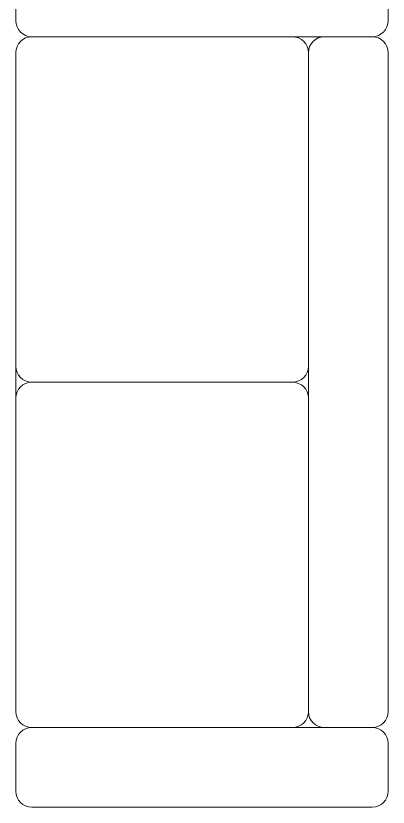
# Model space of a CAD drawing. Header units: inches. Extents: x -19 to 5698, y -728 to 92.
# Drawn here: x 103.997 to 104.697, y 10.634 to 12.123 of the extents above; entities that cross this region are included whole.
import ezdxf

# ---------------------------------------------------------------- set-up
doc = ezdxf.new("R2010")
doc.units = ezdxf.units.IN
doc.header["$MEASUREMENT"] = 0
doc.layers.add('02 _ ARQ _ ALB _ Mobiliario', color=7, linetype='Continuous')

msp = doc.modelspace()

# ---------------------------------------------------------------- linework, layer by layer
at = {"layer": '02 _ ARQ _ ALB _ Mobiliario', "color": 175, "linetype": 'Continuous', "lineweight": 13}
for p, q in [((103.9968, 12.2039), (103.9968, 12.1139)), ((104.6968, 12.1139), (104.6968, 12.2039)), ((104.5168, 12.0839), (104.0268, 12.0839)), ((104.5168, 12.0839), (104.0268, 12.0839)), ((104.0268, 12.0839), (104.6668, 12.0839)), ((104.6668, 12.0839), (104.5768, 12.0839)), ((103.9968, 12.0539), (103.9968, 11.4639)), ((103.9968, 12.0539), (103.9968, 10.8139)), ((104.5468, 11.4639), (104.5468, 12.0539)), ((104.5468, 10.8139), (104.5468, 12.0539)), ((104.5468, 12.0539), (104.5468, 10.8139)), ((104.6968, 10.8139), (104.6968, 12.0539)), ((104.0268, 11.4339), (104.5168, 11.4339)), ((104.5168, 11.4339), (104.0268, 11.4339)), ((103.9968, 11.4039), (103.9968, 10.8139)), ((104.5468, 10.8139), (104.5468, 11.4039)), ((104.0268, 10.7839), (104.5168, 10.7839)), ((104.0268, 10.7839), (104.5168, 10.7839)), ((104.6668, 10.7839), (104.0268, 10.7839)), ((104.5768, 10.7839), (104.6668, 10.7839)), ((103.9968, 10.7539), (103.9968, 10.6639)), ((104.6968, 10.6639), (104.6968, 10.7539)), ((104.0268, 10.6339), (104.6668, 10.6339))]:
    msp.add_line(p, q, dxfattribs=at)
for centre, start, end in [((104.0268, 12.1139), 180, 270), ((104.6668, 12.1139), 270, 0), ((104.0268, 12.0539), 90, 180), ((104.0268, 12.0539), 90, 180), ((104.5168, 12.0539), 0, 90), ((104.5168, 12.0539), 0, 90), ((104.5768, 12.0539), 90, 180), ((104.6668, 12.0539), 0, 90), ((104.0268, 11.4639), 180, 270), ((104.5168, 11.4639), 270, 0), ((104.0268, 11.4039), 90, 180), ((104.5168, 11.4039), 0, 90), ((104.0268, 10.8139), 180, 270), ((104.0268, 10.8139), 180, 270), ((104.5168, 10.8139), 270, 0), ((104.5168, 10.8139), 270, 0), ((104.5768, 10.8139), 180, 270), ((104.6668, 10.8139), 270, 0), ((104.0268, 10.7539), 90, 180), ((104.6668, 10.7539), 0, 90), ((104.0268, 10.6639), 180, 270), ((104.6668, 10.6639), 270, 0)]:
    msp.add_arc(centre, 0.03, start, end, dxfattribs=at)

doc.saveas('drawing.dxf')
